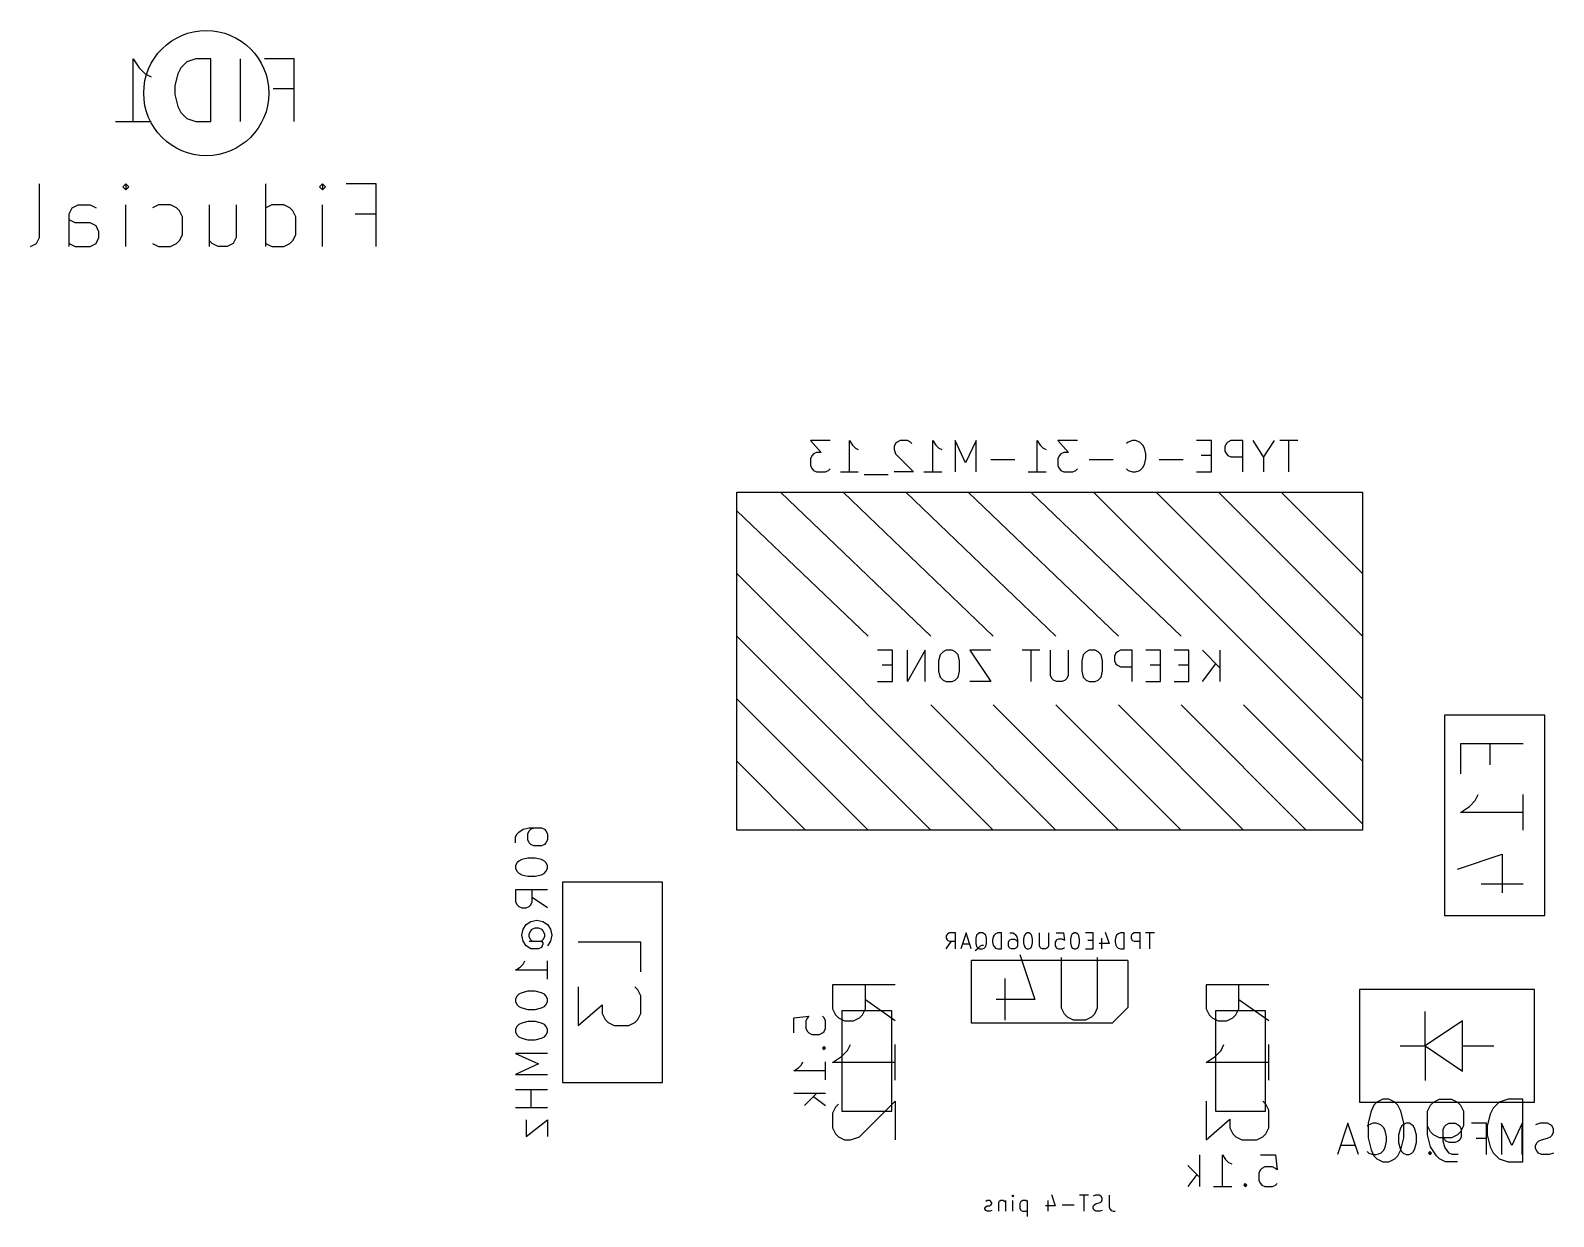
# Model space of a CAD drawing. Extents: x -29 to 358, y -109 to 38.
# Drawn here: x -28.81 to -4.47, y 15.05 to 34 of the extents above; entities that cross this region are included whole.
import ezdxf

# ---------------------------------------------------------------- set-up
doc = ezdxf.new("R2010")
doc.units = 0
doc.layers.add('BLACK', color=7, linetype='CONTINUOUS')

msp = doc.modelspace()

# ---------------------------------------------------------------- linework, layer by layer
at = {"layer": 'BLACK', "linetype": 'CONTINUOUS'}
for p, q in [((-27.1667, 32.5476), (-27.1667, 33.5476)), ((-27.1667, 33.5476), (-27.0714, 33.4048)), ((-27.0714, 33.4048), (-26.9762, 33.3095)), ((-26.4048, 33.4048), (-26.4524, 33.3095)), ((-26.3095, 33.5), (-26.4048, 33.4048)), ((-26.1667, 33.5476), (-26.3095, 33.5)), ((-25.9286, 33.5476), (-26.1667, 33.5476)), ((-25.9286, 32.5476), (-25.9286, 33.5476)), ((-25.4524, 32.5476), (-25.4524, 33.5476)), ((-24.5952, 33.5476), (-25.0714, 33.5476)), ((-24.5952, 32.5476), (-24.5952, 33.5476)), ((-26.9762, 33.3095), (-26.881, 33.2619)), ((-26.4524, 33.3095), (-26.5, 33.119)), ((-26.5, 33.119), (-26.5, 32.9762)), ((-26.5, 32.9762), (-26.4524, 32.7857)), ((-24.9286, 33.0714), (-24.5952, 33.0714)), ((-26.4524, 32.7857), (-26.4048, 32.6905)), ((-26.4048, 32.6905), (-26.3095, 32.5952)), ((-27.4524, 32.5476), (-26.881, 32.5476)), ((-26.3095, 32.5952), (-26.1667, 32.5476)), ((-26.1667, 32.5476), (-25.9286, 32.5476)), ((-28.6667, 30.6905), (-28.6667, 31.5476)), ((-27.3333, 31.5), (-27.2857, 31.5476)), ((-27.2857, 31.4524), (-27.3333, 31.5)), ((-27.2857, 31.5476), (-27.2381, 31.5)), ((-27.2857, 31.5476), (-27.2857, 31.4524)), ((-27.2381, 31.5), (-27.2857, 31.4524)), ((-25.0476, 30.5476), (-25.0476, 31.5476)), ((-24.1905, 31.5), (-24.1429, 31.5476)), ((-24.1429, 31.4524), (-24.1905, 31.5)), ((-24.1429, 31.5476), (-24.0952, 31.5)), ((-24.1429, 31.5476), (-24.1429, 31.4524)), ((-24.0952, 31.5), (-24.1429, 31.4524)), ((-23.2857, 31.5476), (-23.7619, 31.5476)), ((-23.2857, 30.5476), (-23.2857, 31.5476)), ((-28.1905, 31.0714), (-28.1429, 31.1667)), ((-28.1429, 31.1667), (-28.0476, 31.2143)), ((-28.0476, 31.2143), (-27.8571, 31.2143)), ((-27.8571, 31.2143), (-27.7619, 31.1667)), ((-27.2857, 30.5476), (-27.2857, 31.2143)), ((-26.7619, 31.2143), (-26.8571, 31.1667)), ((-26.5714, 31.2143), (-26.7619, 31.2143)), ((-26.4762, 31.1667), (-26.5714, 31.2143)), ((-26.4286, 31.119), (-26.4762, 31.1667)), ((-25.9524, 31.2143), (-25.9524, 30.5476)), ((-25.5238, 31.2143), (-25.5238, 30.6905)), ((-24.9524, 31.2143), (-25.0476, 31.1667)), ((-24.7619, 31.2143), (-24.9524, 31.2143)), ((-24.6667, 31.1667), (-24.7619, 31.2143)), ((-24.619, 31.119), (-24.6667, 31.1667)), ((-24.1429, 30.5476), (-24.1429, 31.2143)), ((-28.1905, 30.5476), (-28.1905, 31.0714)), ((-28.0952, 30.9286), (-28.1905, 30.9762)), ((-27.8571, 30.9286), (-28.0952, 30.9286)), ((-27.7619, 30.881), (-27.8571, 30.9286)), ((-26.381, 31.0238), (-26.4286, 31.119)), ((-26.381, 30.7381), (-26.381, 31.0238)), ((-24.5714, 31.0238), (-24.619, 31.119)), ((-24.5714, 30.7381), (-24.5714, 31.0238)), ((-23.619, 31.0714), (-23.2857, 31.0714)), ((-28.7143, 30.5952), (-28.6667, 30.6905)), ((-27.7143, 30.7857), (-27.7619, 30.881)), ((-27.7619, 30.5952), (-27.7143, 30.6905)), ((-27.7143, 30.6905), (-27.7143, 30.7857)), ((-26.4286, 30.6429), (-26.381, 30.7381)), ((-25.5238, 30.6905), (-25.5714, 30.5952)), ((-24.619, 30.6429), (-24.5714, 30.7381)), ((-28.8095, 30.5476), (-28.7143, 30.5952)), ((-28.1905, 30.5952), (-28.0952, 30.5476)), ((-28.0952, 30.5476), (-27.8571, 30.5476)), ((-27.8571, 30.5476), (-27.7619, 30.5952)), ((-26.8571, 30.5952), (-26.7619, 30.5476)), ((-26.7619, 30.5476), (-26.5714, 30.5476)), ((-26.5714, 30.5476), (-26.4762, 30.5952)), ((-26.4762, 30.5952), (-26.4286, 30.6429)), ((-25.9048, 30.5952), (-25.9524, 30.6429)), ((-25.8095, 30.5476), (-25.9048, 30.5952)), ((-25.6667, 30.5476), (-25.8095, 30.5476)), ((-25.5714, 30.5952), (-25.6667, 30.5476)), ((-25.0476, 30.5952), (-24.9524, 30.5476)), ((-24.9524, 30.5476), (-24.7619, 30.5476)), ((-24.7619, 30.5476), (-24.6667, 30.5952)), ((-24.6667, 30.5952), (-24.619, 30.6429)), ((-16.0325, 27.4488), (-16.342, 27.4488)), ((-16.342, 27.4488), (-16.1754, 27.2583)), ((-15.723, 26.9488), (-15.723, 27.4488)), ((-15.723, 27.4488), (-15.6754, 27.3774)), ((-15.6754, 27.3774), (-15.6278, 27.3298)), ((-15.6278, 27.3298), (-15.5801, 27.306)), ((-14.9849, 27.4012), (-15.0087, 27.3536)), ((-15.0087, 27.3536), (-15.0087, 27.306)), ((-15.0087, 27.306), (-14.9849, 27.2345)), ((-14.9611, 27.425), (-14.9849, 27.4012)), ((-14.9135, 27.4488), (-14.9611, 27.425)), ((-14.7944, 27.4488), (-14.9135, 27.4488)), ((-14.7468, 27.425), (-14.7944, 27.4488)), ((-14.723, 27.4012), (-14.7468, 27.425)), ((-14.3897, 26.9488), (-14.3897, 27.4488)), ((-14.3897, 27.4488), (-14.342, 27.3774)), ((-14.342, 27.3774), (-14.2944, 27.3298)), ((-14.2944, 27.3298), (-14.2468, 27.306)), ((-13.8659, 27.0917), (-14.0325, 27.4488)), ((-14.0325, 27.4488), (-14.0325, 26.9488)), ((-13.6992, 27.4488), (-13.8659, 27.0917)), ((-13.6992, 26.9488), (-13.6992, 27.4488)), ((-12.723, 26.9488), (-12.723, 27.4488)), ((-12.723, 27.4488), (-12.6754, 27.3774)), ((-12.6754, 27.3774), (-12.6278, 27.3298)), ((-12.6278, 27.3298), (-12.5801, 27.306)), ((-12.0801, 27.4488), (-12.3897, 27.4488)), ((-12.3897, 27.4488), (-12.223, 27.2583)), ((-11.2706, 27.425), (-11.2944, 27.4012)), ((-11.1992, 27.4488), (-11.2706, 27.425)), ((-11.1516, 27.4488), (-11.1992, 27.4488)), ((-11.0801, 27.425), (-11.1516, 27.4488)), ((-11.0325, 27.3774), (-11.0801, 27.425)), ((-11.0087, 27.3298), (-11.0325, 27.3774)), ((-10.9849, 27.2345), (-11.0087, 27.3298)), ((-9.93728, 27.4488), (-10.1754, 27.4488)), ((-9.93728, 26.9488), (-9.93728, 27.4488)), ((-9.69919, 27.4012), (-9.723, 27.3536)), ((-9.723, 27.3536), (-9.723, 27.2821)), ((-9.723, 27.2821), (-9.69919, 27.2345)), ((-9.67538, 27.425), (-9.69919, 27.4012)), ((-9.62776, 27.4488), (-9.67538, 27.425)), ((-9.43728, 27.4488), (-9.62776, 27.4488)), ((-9.43728, 26.9488), (-9.43728, 27.4488)), ((-9.10395, 27.1869), (-9.27062, 27.4488)), ((-8.93728, 27.4488), (-9.10395, 27.1869)), ((-8.55633, 27.4488), (-8.84205, 27.4488)), ((-8.69919, 26.9488), (-8.69919, 27.4488)), ((-16.3182, 27.2107), (-16.342, 27.1631)), ((-16.342, 27.1631), (-16.342, 27.044)), ((-16.342, 27.044), (-16.3182, 26.9964)), ((-16.2944, 27.2345), (-16.3182, 27.2107)), ((-16.2468, 27.2583), (-16.2944, 27.2345)), ((-16.1754, 27.2583), (-16.2468, 27.2583)), ((-14.9849, 27.2345), (-14.6992, 26.9488)), ((-13.0801, 27.1393), (-13.4611, 27.1393)), ((-12.3659, 27.2107), (-12.3897, 27.1631)), ((-12.3897, 27.1631), (-12.3897, 27.044)), ((-12.3897, 27.044), (-12.3659, 26.9964)), ((-12.342, 27.2345), (-12.3659, 27.2107)), ((-12.2944, 27.2583), (-12.342, 27.2345)), ((-12.223, 27.2583), (-12.2944, 27.2583)), ((-11.5087, 27.1393), (-11.8897, 27.1393)), ((-11.0801, 26.9726), (-11.0325, 27.0202)), ((-11.0325, 27.0202), (-11.0087, 27.0679)), ((-11.0087, 27.0679), (-10.9849, 27.1631)), ((-10.9849, 27.1631), (-10.9849, 27.2345)), ((-10.3897, 27.1393), (-10.7706, 27.1393)), ((-9.93728, 27.2107), (-10.104, 27.2107)), ((-9.69919, 27.2345), (-9.67538, 27.2107)), ((-9.67538, 27.2107), (-9.62776, 27.1869)), ((-9.62776, 27.1869), (-9.43728, 27.1869)), ((-9.10395, 27.1869), (-9.10395, 26.9488)), ((-16.3182, 26.9964), (-16.2944, 26.9726)), ((-16.2944, 26.9726), (-16.2468, 26.9488)), ((-16.2468, 26.9488), (-16.104, 26.9488)), ((-16.104, 26.9488), (-16.0563, 26.9726)), ((-16.0563, 26.9726), (-16.0325, 26.9964)), ((-15.8659, 26.9488), (-15.5801, 26.9488)), ((-15.104, 26.9012), (-15.4849, 26.9012)), ((-14.6992, 26.9488), (-15.0087, 26.9488)), ((-14.5325, 26.9488), (-14.2468, 26.9488)), ((-12.8659, 26.9488), (-12.5801, 26.9488)), ((-12.3659, 26.9964), (-12.342, 26.9726)), ((-12.342, 26.9726), (-12.2944, 26.9488)), ((-12.2944, 26.9488), (-12.1516, 26.9488)), ((-12.1516, 26.9488), (-12.104, 26.9726)), ((-12.104, 26.9726), (-12.0801, 26.9964)), ((-11.2944, 26.9964), (-11.2706, 26.9726)), ((-11.2706, 26.9726), (-11.1992, 26.9488)), ((-11.1992, 26.9488), (-11.1516, 26.9488)), ((-11.1516, 26.9488), (-11.0801, 26.9726)), ((-10.1754, 26.9488), (-9.93728, 26.9488)), ((-17.523, 21.225), (-17.523, 26.625)), ((-17.523, 26.625), (-7.523, 26.625)), ((-16.823, 26.625), (-14.423, 24.325)), ((-15.823, 26.625), (-13.423, 24.325)), ((-14.823, 26.625), (-12.423, 24.325)), ((-13.823, 26.625), (-11.423, 24.325)), ((-12.823, 26.625), (-10.423, 24.325)), ((-11.823, 26.625), (-7.523, 22.325)), ((-10.823, 26.625), (-7.523, 23.325)), ((-9.823, 26.625), (-7.523, 24.325)), ((-8.823, 26.625), (-7.523, 25.325)), ((-7.523, 26.625), (-7.523, 21.225)), ((-17.523, 26.325), (-15.423, 24.325)), ((-17.523, 25.325), (-13.423, 21.225)), ((-17.523, 24.325), (-14.423, 21.225)), ((-15.0349, 24.0988), (-15.273, 24.0988)), ((-15.0349, 23.5988), (-15.0349, 24.0988)), ((-14.5111, 24.0988), (-14.7968, 23.5988)), ((-14.7968, 23.5988), (-14.7968, 24.0988)), ((-14.5111, 23.5988), (-14.5111, 24.0988)), ((-14.1778, 24.0988), (-14.2254, 24.075)), ((-14.0825, 24.0988), (-14.1778, 24.0988)), ((-14.0349, 24.075), (-14.0825, 24.0988)), ((-13.4635, 24.0988), (-13.7968, 24.0988)), ((-13.7968, 24.0988), (-13.4635, 23.5988)), ((-12.6778, 24.0988), (-12.9635, 24.0988)), ((-12.8206, 23.5988), (-12.8206, 24.0988)), ((-12.5111, 23.694), (-12.5111, 24.0988)), ((-12.2254, 24.0988), (-12.2254, 23.694)), ((-11.892, 24.0988), (-11.9397, 24.075)), ((-11.7968, 24.0988), (-11.892, 24.0988)), ((-11.7492, 24.075), (-11.7968, 24.0988)), ((-11.392, 24.0988), (-11.4397, 24.075)), ((-11.2016, 24.0988), (-11.392, 24.0988)), ((-11.2016, 23.5988), (-11.2016, 24.0988)), ((-10.7492, 24.0988), (-10.9873, 24.0988)), ((-10.7492, 23.5988), (-10.7492, 24.0988)), ((-10.2968, 24.0988), (-10.5349, 24.0988)), ((-10.2968, 23.5988), (-10.2968, 24.0988)), ((-10.0825, 24.0988), (-9.79681, 23.8131)), ((-9.79681, 23.5988), (-9.79681, 24.0988)), ((-15.0349, 23.8607), (-15.2016, 23.8607)), ((-14.273, 24.0274), (-14.2968, 23.9321)), ((-14.2968, 23.9321), (-14.2968, 23.7655)), ((-14.2254, 24.075), (-14.273, 24.0274)), ((-13.9873, 24.0274), (-14.0349, 24.075)), ((-13.9635, 23.9321), (-13.9873, 24.0274)), ((-13.9635, 23.7655), (-13.9635, 23.9321)), ((-11.9873, 24.0274), (-12.0111, 23.9321)), ((-12.0111, 23.9321), (-12.0111, 23.7655)), ((-11.9397, 24.075), (-11.9873, 24.0274)), ((-11.7016, 24.0274), (-11.7492, 24.075)), ((-11.6778, 23.9321), (-11.7016, 24.0274)), ((-11.6778, 23.7655), (-11.6778, 23.9321)), ((-11.4635, 24.0512), (-11.4873, 24.0036)), ((-11.4873, 24.0036), (-11.4873, 23.9321)), ((-11.4873, 23.9321), (-11.4635, 23.8845)), ((-11.4397, 24.075), (-11.4635, 24.0512)), ((-11.4635, 23.8845), (-11.4397, 23.8607)), ((-11.4397, 23.8607), (-11.392, 23.8369)), ((-10.7492, 23.8607), (-10.9159, 23.8607)), ((-10.2968, 23.8607), (-10.4635, 23.8607)), ((-10.0825, 23.5988), (-9.86824, 23.8845)), ((-14.2968, 23.7655), (-14.273, 23.6702)), ((-14.273, 23.6702), (-14.2254, 23.6226)), ((-14.2254, 23.6226), (-14.1778, 23.5988)), ((-14.0825, 23.5988), (-14.0349, 23.6226)), ((-14.0349, 23.6226), (-13.9873, 23.6702)), ((-13.9873, 23.6702), (-13.9635, 23.7655)), ((-12.4873, 23.6464), (-12.5111, 23.694)), ((-12.4635, 23.6226), (-12.4873, 23.6464)), ((-12.4159, 23.5988), (-12.4635, 23.6226)), ((-12.273, 23.6226), (-12.3206, 23.5988)), ((-12.2492, 23.6464), (-12.273, 23.6226)), ((-12.2254, 23.694), (-12.2492, 23.6464)), ((-12.0111, 23.7655), (-11.9873, 23.6702)), ((-11.9873, 23.6702), (-11.9397, 23.6226)), ((-11.9397, 23.6226), (-11.892, 23.5988)), ((-11.7968, 23.5988), (-11.7492, 23.6226)), ((-11.7492, 23.6226), (-11.7016, 23.6702)), ((-11.7016, 23.6702), (-11.6778, 23.7655)), ((-11.392, 23.8369), (-11.2016, 23.8369)), ((-15.273, 23.5988), (-15.0349, 23.5988)), ((-14.1778, 23.5988), (-14.0825, 23.5988)), ((-13.4635, 23.5988), (-13.7968, 23.5988)), ((-12.3206, 23.5988), (-12.4159, 23.5988)), ((-11.892, 23.5988), (-11.7968, 23.5988)), ((-10.9873, 23.5988), (-10.7492, 23.5988)), ((-10.5349, 23.5988), (-10.2968, 23.5988)), ((-17.523, 23.325), (-15.423, 21.225)), ((-14.423, 23.225), (-12.423, 21.225)), ((-13.423, 23.225), (-11.423, 21.225)), ((-12.423, 23.225), (-10.423, 21.225)), ((-11.423, 23.225), (-9.423, 21.225)), ((-10.423, 23.225), (-8.423, 21.225)), ((-9.423, 23.225), (-7.523, 21.325)), ((-6.211, 23.061), (-6.211, 19.861)), ((-4.611, 23.061), (-6.211, 23.061)), ((-4.611, 19.861), (-4.611, 23.061)), ((-4.95862, 22.6039), (-5.95862, 22.6039)), ((-5.95862, 22.6039), (-5.95862, 22.1277)), ((-5.48243, 22.2705), (-5.48243, 22.6039)), ((-17.523, 22.325), (-16.423, 21.225)), ((-5.81576, 21.6039), (-5.72052, 21.6991)), ((-5.72052, 21.6991), (-5.6729, 21.7943)), ((-4.95862, 21.2229), (-4.95862, 21.7943)), ((-5.95862, 21.5086), (-5.81576, 21.6039)), ((-4.95862, 21.5086), (-5.95862, 21.5086)), ((-21.032, 21.1676), (-21.0078, 21.1918)), ((-21.0078, 21.1918), (-20.9352, 21.2401)), ((-20.9352, 21.2401), (-20.8385, 21.2643)), ((-20.8627, 21.1676), (-20.8385, 21.216)), ((-20.8385, 21.2643), (-20.645, 21.2643)), ((-20.8385, 21.216), (-20.8143, 21.2401)), ((-20.8143, 21.2401), (-20.7659, 21.2643)), ((-20.645, 21.2643), (-20.5966, 21.2401)), ((-20.5966, 21.2401), (-20.5724, 21.216)), ((-20.5724, 21.216), (-20.5482, 21.1676)), ((-7.523, 21.225), (-17.523, 21.225)), ((-21.0562, 21.1192), (-21.032, 21.1676)), ((-21.0562, 21.0224), (-21.0562, 21.1192)), ((-20.8627, 21.0708), (-20.8627, 21.1676)), ((-20.8385, 21.0224), (-20.8627, 21.0708)), ((-20.8143, 20.9982), (-20.8385, 21.0224)), ((-20.7659, 20.974), (-20.8143, 20.9982)), ((-20.645, 20.974), (-20.7659, 20.974)), ((-20.5966, 20.9982), (-20.645, 20.974)), ((-20.5724, 21.0224), (-20.5966, 20.9982)), ((-20.5482, 21.0708), (-20.5724, 21.0224)), ((-20.5482, 21.1676), (-20.5482, 21.0708)), ((-21.032, 20.708), (-21.0562, 20.6596)), ((-21.0078, 20.7321), (-21.032, 20.708)), ((-20.9594, 20.7563), (-21.0078, 20.7321)), ((-20.8627, 20.7805), (-20.9594, 20.7563)), ((-20.7417, 20.7805), (-20.8627, 20.7805)), ((-20.645, 20.7563), (-20.7417, 20.7805)), ((-20.5966, 20.7321), (-20.645, 20.7563)), ((-20.5724, 20.708), (-20.5966, 20.7321)), ((-20.5482, 20.6596), (-20.5724, 20.708)), ((-6.00624, 20.6039), (-5.29195, 20.842)), ((-5.29195, 20.842), (-5.29195, 20.2229)), ((-21.0562, 20.6596), (-21.0562, 20.6112)), ((-21.0562, 20.6112), (-21.032, 20.5628)), ((-21.032, 20.5628), (-21.0078, 20.5386)), ((-21.0078, 20.5386), (-20.9594, 20.5144)), ((-20.9594, 20.5144), (-20.8627, 20.4902)), ((-20.8627, 20.4902), (-20.7417, 20.4902)), ((-20.7417, 20.4902), (-20.645, 20.5144)), ((-20.645, 20.5144), (-20.5966, 20.5386)), ((-20.5966, 20.5386), (-20.5724, 20.5628)), ((-20.5724, 20.5628), (-20.5482, 20.6112)), ((-20.5482, 20.6112), (-20.5482, 20.6596)), ((-20.5482, 20.2725), (-21.0562, 20.2725)), ((-21.0562, 20.2725), (-21.0562, 20.079)), ((-20.7901, 20.079), (-20.7901, 20.2725)), ((-18.708, 20.394), (-20.308, 20.394)), ((-20.308, 20.394), (-20.308, 17.194)), ((-18.708, 17.194), (-18.708, 20.394)), ((-5.62528, 20.3658), (-4.95862, 20.3658)), ((-21.0562, 20.079), (-21.032, 20.0306)), ((-21.032, 20.0306), (-21.0078, 20.0064)), ((-21.0078, 20.0064), (-20.9594, 19.9822)), ((-20.9594, 19.9822), (-20.8869, 19.9822)), ((-20.8869, 19.9822), (-20.8385, 20.0064)), ((-20.8385, 20.0064), (-20.8143, 20.0306)), ((-20.8143, 20.0306), (-20.7901, 20.079)), ((-20.5482, 19.9822), (-20.7901, 20.1516)), ((-20.9352, 19.6436), (-20.8869, 19.7161)), ((-20.8869, 19.7161), (-20.8143, 19.7645)), ((-20.8143, 19.7645), (-20.7175, 19.7887)), ((-20.7175, 19.7887), (-20.6208, 19.7645)), ((-20.6208, 19.7645), (-20.5482, 19.7161)), ((-20.5482, 19.7161), (-20.4998, 19.6436)), ((-6.211, 19.861), (-4.611, 19.861)), ((-20.9594, 19.5468), (-20.9352, 19.6436)), ((-20.9352, 19.45), (-20.9594, 19.5468)), ((-20.8385, 19.571), (-20.8143, 19.6194)), ((-20.8385, 19.5226), (-20.8385, 19.571)), ((-20.8143, 19.4742), (-20.8385, 19.5226)), ((-20.8143, 19.6194), (-20.7901, 19.6436)), ((-20.7901, 19.45), (-20.8143, 19.4742)), ((-20.7901, 19.6436), (-20.7417, 19.6678)), ((-20.7417, 19.6678), (-20.6933, 19.6678)), ((-20.6933, 19.6678), (-20.645, 19.6436)), ((-20.645, 19.6436), (-20.6208, 19.6194)), ((-20.6208, 19.4742), (-20.645, 19.45)), ((-20.6208, 19.6194), (-20.5966, 19.571)), ((-20.5966, 19.5226), (-20.6208, 19.4742)), ((-20.5966, 19.571), (-20.5966, 19.5226)), ((-20.4998, 19.6436), (-20.4756, 19.5468)), ((-20.4756, 19.5468), (-20.4998, 19.45)), ((-14.1619, 19.5589), (-14.174, 19.5347)), ((-14.174, 19.5347), (-14.174, 19.4984)), ((-14.174, 19.4984), (-14.1619, 19.4742)), ((-14.1498, 19.571), (-14.1619, 19.5589)), ((-14.1619, 19.4742), (-14.1498, 19.4621)), ((-14.1256, 19.5831), (-14.1498, 19.571)), ((-14.0289, 19.5831), (-14.1256, 19.5831)), ((-14.0289, 19.3291), (-14.0289, 19.5831)), ((-13.8595, 19.5831), (-13.9442, 19.3291)), ((-13.7749, 19.3291), (-13.8595, 19.5831)), ((-13.6902, 19.5468), (-13.7023, 19.4984)), ((-13.7023, 19.4984), (-13.7023, 19.4138)), ((-13.666, 19.571), (-13.6902, 19.5468)), ((-13.6418, 19.5831), (-13.666, 19.571)), ((-13.5934, 19.5831), (-13.6418, 19.5831)), ((-13.5692, 19.571), (-13.5934, 19.5831)), ((-13.545, 19.5468), (-13.5692, 19.571)), ((-13.533, 19.4984), (-13.545, 19.5468)), ((-13.533, 19.4138), (-13.533, 19.4984)), ((-13.4241, 19.5226), (-13.4362, 19.4742)), ((-13.4362, 19.4742), (-13.4362, 19.438)), ((-13.412, 19.5468), (-13.4241, 19.5226)), ((-13.3878, 19.571), (-13.412, 19.5468)), ((-13.3515, 19.5831), (-13.3878, 19.571)), ((-13.291, 19.5831), (-13.3515, 19.5831)), ((-13.291, 19.3291), (-13.291, 19.5831)), ((-13.1701, 19.4621), (-13.158, 19.4742)), ((-13.158, 19.5831), (-13.1096, 19.5831)), ((-13.158, 19.4742), (-13.1338, 19.4863)), ((-13.1338, 19.4863), (-13.0854, 19.4863)), ((-13.1096, 19.5831), (-13.0854, 19.571)), ((-13.0854, 19.571), (-13.0733, 19.5589)), ((-13.0854, 19.4863), (-13.0612, 19.4742)), ((-13.0733, 19.5589), (-13.0491, 19.5226)), ((-13.0612, 19.4742), (-13.0491, 19.4621)), ((-13.0491, 19.5226), (-13.037, 19.4742)), ((-13.037, 19.4742), (-13.037, 19.3775)), ((-12.9282, 19.5347), (-12.9403, 19.4863)), ((-12.9403, 19.4863), (-12.9403, 19.4259)), ((-12.9161, 19.5589), (-12.9282, 19.5347)), ((-12.904, 19.571), (-12.9161, 19.5589)), ((-12.8798, 19.5831), (-12.904, 19.571)), ((-12.8556, 19.5831), (-12.8798, 19.5831)), ((-12.8314, 19.571), (-12.8556, 19.5831)), ((-12.8193, 19.5589), (-12.8314, 19.571)), ((-12.8072, 19.5347), (-12.8193, 19.5589)), ((-12.7951, 19.4863), (-12.8072, 19.5347)), ((-12.7951, 19.4259), (-12.7951, 19.4863)), ((-12.6863, 19.3775), (-12.6863, 19.5831)), ((-12.5411, 19.5831), (-12.5411, 19.3775)), ((-12.4202, 19.5831), (-12.2992, 19.5831)), ((-12.4081, 19.4742), (-12.4202, 19.4621)), ((-12.3839, 19.4863), (-12.4081, 19.4742)), ((-12.3234, 19.4863), (-12.3839, 19.4863)), ((-12.2992, 19.4742), (-12.3234, 19.4863)), ((-12.2992, 19.5831), (-12.2871, 19.4621)), ((-12.2871, 19.4621), (-12.2992, 19.4742)), ((-12.1783, 19.5347), (-12.1904, 19.4863)), ((-12.1904, 19.4863), (-12.1904, 19.4259)), ((-12.1662, 19.5589), (-12.1783, 19.5347)), ((-12.1541, 19.571), (-12.1662, 19.5589)), ((-12.1299, 19.5831), (-12.1541, 19.571)), ((-12.1057, 19.5831), (-12.1299, 19.5831)), ((-12.0815, 19.571), (-12.1057, 19.5831)), ((-12.0694, 19.5589), (-12.0815, 19.571)), ((-12.0573, 19.5347), (-12.0694, 19.5589)), ((-12.0452, 19.4863), (-12.0573, 19.5347)), ((-12.0452, 19.4259), (-12.0452, 19.4863)), ((-11.8275, 19.5831), (-11.9485, 19.5831)), ((-11.8275, 19.3291), (-11.8275, 19.5831)), ((-11.6945, 19.4984), (-11.6945, 19.3291)), ((-11.634, 19.5952), (-11.5735, 19.4138)), ((-11.4647, 19.5226), (-11.4768, 19.4742)), ((-11.4768, 19.4742), (-11.4768, 19.438)), ((-11.4526, 19.5468), (-11.4647, 19.5226)), ((-11.4284, 19.571), (-11.4526, 19.5468)), ((-11.3921, 19.5831), (-11.4284, 19.571)), ((-11.3316, 19.5831), (-11.3921, 19.5831)), ((-11.3316, 19.3291), (-11.3316, 19.5831)), ((-11.2107, 19.5589), (-11.2228, 19.5347)), ((-11.2228, 19.5347), (-11.2228, 19.4984)), ((-11.2228, 19.4984), (-11.2107, 19.4742)), ((-11.1986, 19.571), (-11.2107, 19.5589)), ((-11.2107, 19.4742), (-11.1986, 19.4621)), ((-11.1744, 19.5831), (-11.1986, 19.571)), ((-11.0776, 19.5831), (-11.1744, 19.5831)), ((-11.0776, 19.3291), (-11.0776, 19.5831)), ((-10.8478, 19.5831), (-10.993, 19.5831)), ((-10.9204, 19.3291), (-10.9204, 19.5831)), ((-20.8869, 19.3775), (-20.9352, 19.45)), ((-20.8143, 19.3291), (-20.8869, 19.3775)), ((-20.8385, 19.45), (-20.645, 19.45)), ((-20.6933, 19.3291), (-20.8143, 19.3291)), ((-20.645, 19.3533), (-20.6933, 19.3291)), ((-20.645, 19.45), (-20.6208, 19.4259)), ((-20.6208, 19.4017), (-20.645, 19.3533)), ((-20.6208, 19.4259), (-20.6208, 19.4017)), ((-20.4998, 19.45), (-20.5482, 19.3775)), ((-19.0556, 19.4369), (-20.0556, 19.4369)), ((-19.0556, 18.9607), (-19.0556, 19.4369)), ((-14.174, 19.3291), (-14.0893, 19.45)), ((-14.1498, 19.4621), (-14.1256, 19.45)), ((-14.1256, 19.45), (-14.0289, 19.45)), ((-13.799, 19.4017), (-13.92, 19.4017)), ((-13.7144, 19.3049), (-13.6902, 19.317)), ((-13.7023, 19.4138), (-13.6902, 19.3654)), ((-13.6902, 19.3654), (-13.666, 19.3412)), ((-13.6902, 19.317), (-13.666, 19.3412)), ((-13.666, 19.3412), (-13.6297, 19.3775)), ((-13.666, 19.3412), (-13.6418, 19.3291)), ((-13.6418, 19.3291), (-13.5934, 19.3291)), ((-13.6297, 19.3775), (-13.6055, 19.3896)), ((-13.6055, 19.3896), (-13.5813, 19.3896)), ((-13.5934, 19.3291), (-13.5692, 19.3412)), ((-13.5692, 19.3412), (-13.545, 19.3654)), ((-13.545, 19.3654), (-13.533, 19.4138)), ((-13.4362, 19.438), (-13.4241, 19.3896)), ((-13.4241, 19.3896), (-13.412, 19.3654)), ((-13.412, 19.3654), (-13.3878, 19.3412)), ((-13.3878, 19.3412), (-13.3515, 19.3291)), ((-13.3515, 19.3291), (-13.291, 19.3291)), ((-13.1822, 19.438), (-13.1701, 19.4621)), ((-13.1822, 19.3775), (-13.1822, 19.438)), ((-13.1701, 19.3533), (-13.1822, 19.3775)), ((-13.158, 19.3412), (-13.1701, 19.3533)), ((-13.1338, 19.3291), (-13.158, 19.3412)), ((-13.0854, 19.3291), (-13.1338, 19.3291)), ((-13.0612, 19.3412), (-13.0854, 19.3291)), ((-13.0491, 19.3533), (-13.0612, 19.3412)), ((-13.0491, 19.4621), (-13.037, 19.438)), ((-13.037, 19.3775), (-13.0491, 19.3533)), ((-12.9992, 19.2368), (-12.7611, 18.5226)), ((-12.9403, 19.4259), (-12.9282, 19.3775)), ((-12.9282, 19.3775), (-12.9161, 19.3533)), ((-12.9161, 19.3533), (-12.904, 19.3412)), ((-12.904, 19.3412), (-12.8798, 19.3291)), ((-12.8798, 19.3291), (-12.8556, 19.3291)), ((-12.8556, 19.3291), (-12.8314, 19.3412)), ((-12.8314, 19.3412), (-12.8193, 19.3533)), ((-12.8193, 19.3533), (-12.8072, 19.3775)), ((-12.8072, 19.3775), (-12.7951, 19.4259)), ((-12.6742, 19.3533), (-12.6863, 19.3775)), ((-12.6621, 19.3412), (-12.6742, 19.3533)), ((-12.6379, 19.3291), (-12.6621, 19.3412)), ((-12.5895, 19.3291), (-12.6379, 19.3291)), ((-12.5653, 19.3412), (-12.5895, 19.3291)), ((-12.5532, 19.3533), (-12.5653, 19.3412)), ((-12.5411, 19.3775), (-12.5532, 19.3533)), ((-12.4202, 19.4621), (-12.4323, 19.438)), ((-12.4323, 19.438), (-12.4323, 19.3775)), ((-12.4323, 19.3775), (-12.4202, 19.3533)), ((-12.4202, 19.3533), (-12.4081, 19.3412)), ((-12.4081, 19.3412), (-12.3839, 19.3291)), ((-12.3839, 19.3291), (-12.3234, 19.3291)), ((-12.3234, 19.3291), (-12.2992, 19.3412)), ((-12.2992, 19.3412), (-12.2871, 19.3533)), ((-12.1904, 19.4259), (-12.1783, 19.3775)), ((-12.1783, 19.3775), (-12.1662, 19.3533)), ((-12.1662, 19.3533), (-12.1541, 19.3412)), ((-12.1541, 19.3412), (-12.1299, 19.3291)), ((-12.1299, 19.3291), (-12.1057, 19.3291)), ((-12.1057, 19.3291), (-12.0815, 19.3412)), ((-12.0815, 19.3412), (-12.0694, 19.3533)), ((-12.0694, 19.3533), (-12.0573, 19.3775)), ((-12.0573, 19.3775), (-12.0452, 19.4259)), ((-11.9485, 19.3291), (-11.8275, 19.3291)), ((-11.8275, 19.4621), (-11.9122, 19.4621)), ((-11.5735, 19.4138), (-11.7308, 19.4138)), ((-11.4768, 19.438), (-11.4647, 19.3896)), ((-11.4647, 19.3896), (-11.4526, 19.3654)), ((-11.4526, 19.3654), (-11.4284, 19.3412)), ((-11.4284, 19.3412), (-11.3921, 19.3291)), ((-11.3921, 19.3291), (-11.3316, 19.3291)), ((-11.1986, 19.4621), (-11.1744, 19.45)), ((-11.1744, 19.45), (-11.0776, 19.45)), ((-21.0562, 18.9904), (-20.9836, 19.0388)), ((-20.5482, 18.9904), (-21.0562, 18.9904)), ((-20.9836, 19.0388), (-20.9352, 19.0872)), ((-20.9352, 19.0872), (-20.911, 19.1356)), ((-20.5482, 18.8453), (-20.5482, 19.1356)), ((-11.273, 19.1416), (-13.773, 19.1416)), ((-13.773, 18.1416), (-13.773, 19.1416)), ((-12.3325, 18.3797), (-12.3325, 19.1892)), ((-11.7611, 19.1892), (-11.7611, 18.3797)), ((-11.273, 19.1416), (-11.273, 18.3916)), ((-14.9916, 18.7533), (-15.9916, 18.7533)), ((-15.9916, 18.7533), (-15.9916, 18.3723)), ((-15.4678, 18.3723), (-15.4678, 18.7533)), ((-13.2373, 18.8559), (-13.2373, 18.1892)), ((-9.02262, 18.7533), (-10.0226, 18.7533)), ((-10.0226, 18.7533), (-10.0226, 18.3723)), ((-9.49881, 18.3723), (-9.49881, 18.7533)), ((-21.032, 18.5792), (-21.0562, 18.5308)), ((-21.0562, 18.5308), (-21.0562, 18.4824)), ((-21.0078, 18.6034), (-21.032, 18.5792)), ((-20.9594, 18.6276), (-21.0078, 18.6034)), ((-20.8627, 18.6518), (-20.9594, 18.6276)), ((-20.7417, 18.6518), (-20.8627, 18.6518)), ((-20.645, 18.6276), (-20.7417, 18.6518)), ((-20.5966, 18.6034), (-20.645, 18.6276)), ((-20.5724, 18.5792), (-20.5966, 18.6034)), ((-20.5482, 18.5308), (-20.5724, 18.5792)), ((-20.5482, 18.4824), (-20.5482, 18.5308)), ((-20.0556, 18.7226), (-20.0556, 18.1035)), ((-19.1032, 18.675), (-19.1509, 18.7226)), ((-19.0556, 18.5797), (-19.1032, 18.675)), ((-19.0556, 18.294), (-19.0556, 18.5797)), ((-14.9916, 18.1819), (-15.4678, 18.5152)), ((-12.7611, 18.5226), (-13.3801, 18.5226)), ((-9.02262, 18.1819), (-9.49881, 18.5152)), ((-7.573, 18.678), (-7.573, 16.878)), ((-4.773, 18.678), (-7.573, 18.678)), ((-4.773, 16.878), (-4.773, 18.678)), ((-21.0562, 18.4824), (-21.032, 18.434)), ((-21.032, 18.434), (-21.0078, 18.4099)), ((-21.0078, 18.4099), (-20.9594, 18.3857)), ((-20.9594, 18.3857), (-20.8627, 18.3615)), ((-20.8627, 18.3615), (-20.7417, 18.3615)), ((-20.7417, 18.3615), (-20.645, 18.3857)), ((-20.645, 18.3857), (-20.5966, 18.4099)), ((-20.5966, 18.4099), (-20.5724, 18.434)), ((-20.5724, 18.434), (-20.5482, 18.4824)), ((-20.0556, 18.1035), (-19.6747, 18.4369)), ((-19.6747, 18.4369), (-19.6747, 18.294)), ((-19.6747, 18.294), (-19.627, 18.1988)), ((-19.1032, 18.1988), (-19.0556, 18.294)), ((-15.9916, 18.3723), (-15.944, 18.2771)), ((-15.944, 18.2771), (-15.8964, 18.2295)), ((-15.844, 18.339), (-15.844, 16.739)), ((-15.044, 18.339), (-15.844, 18.339)), ((-15.563, 18.2295), (-15.5154, 18.2771)), ((-15.5154, 18.2771), (-15.4678, 18.3723)), ((-15.044, 16.739), (-15.044, 18.339)), ((-12.2849, 18.2845), (-12.3325, 18.3797)), ((-12.2373, 18.2368), (-12.2849, 18.2845)), ((-11.8087, 18.2845), (-11.8563, 18.2368)), ((-11.7611, 18.3797), (-11.8087, 18.2845)), ((-11.273, 18.3916), (-11.523, 18.1416)), ((-10.0226, 18.3723), (-9.975, 18.2771)), ((-9.975, 18.2771), (-9.92738, 18.2295)), ((-9.875, 18.339), (-9.875, 16.739)), ((-9.075, 18.339), (-9.875, 18.339)), ((-9.59405, 18.2295), (-9.54643, 18.2771)), ((-9.54643, 18.2771), (-9.49881, 18.3723)), ((-9.075, 16.739), (-9.075, 18.339)), ((-6.523, 17.778), (-6.523, 18.328)), ((-21.032, 18.0954), (-21.0562, 18.047)), ((-21.0562, 18.047), (-21.0562, 17.9986)), ((-21.0078, 18.1196), (-21.032, 18.0954)), ((-20.9594, 18.1438), (-21.0078, 18.1196)), ((-20.8627, 18.168), (-20.9594, 18.1438)), ((-20.7417, 18.168), (-20.8627, 18.168)), ((-20.645, 18.1438), (-20.7417, 18.168)), ((-20.5966, 18.1196), (-20.645, 18.1438)), ((-20.5724, 18.0954), (-20.5966, 18.1196)), ((-20.5482, 18.047), (-20.5724, 18.0954)), ((-20.5482, 17.9986), (-20.5482, 18.047)), ((-19.627, 18.1988), (-19.5794, 18.1511)), ((-19.5794, 18.1511), (-19.4842, 18.1035)), ((-19.4842, 18.1035), (-19.2461, 18.1035)), ((-19.2461, 18.1035), (-19.1509, 18.1511)), ((-19.1509, 18.1511), (-19.1032, 18.1988)), ((-16.6112, 18.2284), (-16.3693, 18.2526)), ((-16.6112, 17.9865), (-16.6112, 18.2284)), ((-16.3935, 18.2284), (-16.4177, 18.18)), ((-16.4177, 18.18), (-16.4177, 18.0591)), ((-16.4177, 18.0591), (-16.3935, 18.0107)), ((-16.3693, 18.2526), (-16.3935, 18.2284)), ((-16.1274, 18.2284), (-16.1516, 18.2526)), ((-16.1032, 18.18), (-16.1274, 18.2284)), ((-16.1274, 18.0107), (-16.1032, 18.0591)), ((-16.1032, 18.0591), (-16.1032, 18.18)), ((-15.8964, 18.2295), (-15.8011, 18.1819)), ((-15.8011, 18.1819), (-15.6583, 18.1819)), ((-15.6583, 18.1819), (-15.563, 18.2295)), ((-11.523, 18.1416), (-13.773, 18.1416)), ((-12.142, 18.1892), (-12.2373, 18.2368)), ((-11.9516, 18.1892), (-12.142, 18.1892)), ((-11.8563, 18.2368), (-11.9516, 18.1892)), ((-9.92738, 18.2295), (-9.83214, 18.1819)), ((-9.83214, 18.1819), (-9.68928, 18.1819)), ((-9.68928, 18.1819), (-9.59405, 18.2295)), ((-5.923, 18.178), (-6.523, 17.778)), ((-5.923, 17.378), (-5.923, 18.178)), ((-21.0562, 17.9986), (-21.032, 17.9502)), ((-21.032, 17.9502), (-21.0078, 17.926)), ((-21.0078, 17.926), (-20.9594, 17.9019)), ((-20.9594, 17.9019), (-20.8627, 17.8777)), ((-20.8627, 17.8777), (-20.7417, 17.8777)), ((-20.7417, 17.8777), (-20.645, 17.9019)), ((-20.645, 17.9019), (-20.5966, 17.926)), ((-20.5966, 17.926), (-20.5724, 17.9502)), ((-20.5724, 17.9502), (-20.5482, 17.9986)), ((-16.3935, 18.0107), (-16.3693, 17.9865)), ((-16.3693, 17.9865), (-16.3209, 17.9623)), ((-16.3209, 17.9623), (-16.2, 17.9623)), ((-16.2, 17.9623), (-16.1516, 17.9865)), ((-16.1516, 17.9865), (-16.1274, 18.0107)), ((-16.1274, 17.7688), (-16.1516, 17.7446)), ((-16.1032, 17.7446), (-16.1274, 17.7688)), ((-15.7535, 17.7057), (-15.7059, 17.8009)), ((-14.9916, 17.2295), (-14.9916, 17.8009)), ((-9.78452, 17.7057), (-9.7369, 17.8009)), ((-9.02262, 17.2295), (-9.02262, 17.8009)), ((-6.923, 17.778), (-6.523, 17.778)), ((-6.523, 17.778), (-6.523, 17.228)), ((-6.523, 17.778), (-5.923, 17.378)), ((-5.923, 17.778), (-5.423, 17.778)), ((-20.5482, 17.66), (-21.0562, 17.66)), ((-21.0562, 17.66), (-20.6933, 17.4906)), ((-16.4902, 17.4785), (-16.466, 17.5269)), ((-16.1516, 17.7446), (-16.1274, 17.7204)), ((-16.1516, 17.7446), (-16.1032, 17.7446)), ((-16.1274, 17.7204), (-16.1032, 17.7446)), ((-16.1032, 17.2366), (-16.1032, 17.5269)), ((-15.9916, 17.5152), (-15.8488, 17.6104)), ((-15.8488, 17.6104), (-15.7535, 17.7057)), ((-10.0226, 17.5152), (-9.87976, 17.6104)), ((-9.87976, 17.6104), (-9.78452, 17.7057)), ((-20.6933, 17.4906), (-21.0562, 17.3213)), ((-21.0562, 17.3213), (-20.5482, 17.3213)), ((-16.6112, 17.3818), (-16.5386, 17.4301)), ((-16.1032, 17.3818), (-16.6112, 17.3818)), ((-16.5386, 17.4301), (-16.4902, 17.4785)), ((-14.9916, 17.5152), (-15.9916, 17.5152)), ((-9.02262, 17.5152), (-10.0226, 17.5152)), ((-20.5482, 17.0794), (-21.0562, 17.0794)), ((-20.8143, 17.0794), (-20.8143, 16.7891)), ((-20.308, 17.194), (-18.708, 17.194)), ((-16.1032, 17.0189), (-16.6112, 17.0189)), ((-16.4419, 16.8254), (-16.2483, 17.0189)), ((-16.2967, 16.9705), (-16.1032, 16.8254)), ((-15.944, 16.8009), (-15.9916, 16.7057)), ((-15.8964, 16.8485), (-15.944, 16.8009)), ((-15.563, 16.3247), (-14.9916, 16.8961)), ((-14.9916, 16.8961), (-14.9916, 16.2771)), ((-10.0226, 16.8961), (-10.0226, 16.2771)), ((-9.07024, 16.8485), (-9.11786, 16.8961)), ((-9.02262, 16.7533), (-9.07024, 16.8485)), ((-7.573, 16.878), (-4.773, 16.878)), ((-7.33967, 16.8334), (-7.38728, 16.7381)), ((-7.29205, 16.881), (-7.33967, 16.8334)), ((-7.19681, 16.9286), (-7.29205, 16.881)), ((-7.10157, 16.9286), (-7.19681, 16.9286)), ((-7.00633, 16.881), (-7.10157, 16.9286)), ((-6.95871, 16.8334), (-7.00633, 16.881)), ((-6.91109, 16.7381), (-6.95871, 16.8334)), ((-6.48252, 16.7381), (-6.4349, 16.8334)), ((-6.4349, 16.8334), (-6.38728, 16.881)), ((-6.38728, 16.881), (-6.29205, 16.9286)), ((-6.29205, 16.9286), (-6.10157, 16.9286)), ((-6.10157, 16.9286), (-6.00633, 16.881)), ((-6.00633, 16.881), (-5.95871, 16.8334)), ((-5.95871, 16.8334), (-5.91109, 16.7381)), ((-5.33967, 16.881), (-5.4349, 16.7858)), ((-5.19681, 16.9286), (-5.33967, 16.881)), ((-4.95871, 16.9286), (-5.19681, 16.9286)), ((-4.95871, 15.9286), (-4.95871, 16.9286)), ((-20.5482, 16.7891), (-21.0562, 16.7891)), ((-20.8869, 16.5956), (-20.8869, 16.3295)), ((-20.8869, 16.3295), (-20.5482, 16.5956)), ((-20.5482, 16.5956), (-20.5482, 16.3295)), ((-15.9916, 16.7057), (-15.9916, 16.4676)), ((-15.844, 16.739), (-15.044, 16.739)), ((-10.0226, 16.2771), (-9.64167, 16.6104)), ((-9.875, 16.739), (-9.075, 16.739)), ((-9.64167, 16.6104), (-9.64167, 16.4676)), ((-9.02262, 16.4676), (-9.02262, 16.7533)), ((-7.38728, 16.7381), (-7.4349, 16.5477)), ((-6.86348, 16.5477), (-6.91109, 16.7381)), ((-6.48252, 16.3572), (-6.48252, 16.7381)), ((-5.91109, 16.7381), (-5.91109, 16.5)), ((-5.48252, 16.6905), (-5.53014, 16.5)), ((-5.4349, 16.7858), (-5.48252, 16.6905)), ((-15.9916, 16.4676), (-15.944, 16.3723)), ((-15.944, 16.3723), (-15.8964, 16.3247)), ((-15.8964, 16.3247), (-15.8011, 16.2771)), ((-15.7059, 16.2771), (-15.563, 16.3247)), ((-9.64167, 16.4676), (-9.59405, 16.3723)), ((-9.59405, 16.3723), (-9.54643, 16.3247)), ((-9.54643, 16.3247), (-9.45119, 16.2771)), ((-9.21309, 16.2771), (-9.11786, 16.3247)), ((-9.11786, 16.3247), (-9.07024, 16.3723)), ((-9.07024, 16.3723), (-9.02262, 16.4676)), ((-7.75633, 16.5428), (-7.923, 16.0428)), ((-7.58967, 16.0428), (-7.75633, 16.5428)), ((-7.423, 16.519), (-7.44681, 16.4952)), ((-7.4349, 16.5477), (-7.4349, 16.3096)), ((-7.4349, 16.3096), (-7.38728, 16.1191)), ((-7.35157, 16.5428), (-7.423, 16.519)), ((-7.30395, 16.5428), (-7.35157, 16.5428)), ((-7.23252, 16.519), (-7.30395, 16.5428)), ((-7.1849, 16.4714), (-7.23252, 16.519)), ((-7.16109, 16.4238), (-7.1849, 16.4714)), ((-7.13728, 16.3285), (-7.16109, 16.4238)), ((-7.13728, 16.2571), (-7.13728, 16.3285)), ((-6.923, 16.4476), (-6.94681, 16.3523)), ((-6.94681, 16.3523), (-6.94681, 16.2333)), ((-6.89919, 16.4952), (-6.923, 16.4476)), ((-6.91109, 16.1191), (-6.86348, 16.3096)), ((-6.87538, 16.519), (-6.89919, 16.4952)), ((-6.82776, 16.5428), (-6.87538, 16.519)), ((-6.86348, 16.3096), (-6.86348, 16.5477)), ((-6.78014, 16.5428), (-6.82776, 16.5428)), ((-6.73252, 16.519), (-6.78014, 16.5428)), ((-6.70871, 16.4952), (-6.73252, 16.519)), ((-6.6849, 16.4476), (-6.70871, 16.4952)), ((-6.66109, 16.3523), (-6.6849, 16.4476)), ((-6.66109, 16.2333), (-6.66109, 16.3523)), ((-6.4349, 16.4048), (-6.48252, 16.5)), ((-6.4349, 16.1667), (-6.48252, 16.3572)), ((-6.38728, 16.3572), (-6.4349, 16.4048)), ((-6.29205, 16.3096), (-6.38728, 16.3572)), ((-6.10157, 16.3096), (-6.29205, 16.3096)), ((-6.23252, 16.4476), (-6.20871, 16.4952)), ((-6.23252, 16.2571), (-6.23252, 16.4476)), ((-6.20871, 16.2809), (-6.23252, 16.3285)), ((-6.20871, 16.4952), (-6.1849, 16.519)), ((-6.1849, 16.519), (-6.13728, 16.5428)), ((-6.13728, 16.5428), (-6.04205, 16.5428)), ((-6.00633, 16.3572), (-6.10157, 16.3096)), ((-6.04205, 16.5428), (-5.99443, 16.519)), ((-5.95871, 16.4048), (-6.00633, 16.3572)), ((-5.99443, 16.519), (-5.97062, 16.4952)), ((-5.97062, 16.4952), (-5.94681, 16.4476)), ((-5.94681, 16.3285), (-5.97062, 16.2809)), ((-5.91109, 16.5), (-5.95871, 16.4048)), ((-5.94681, 16.4476), (-5.94681, 16.3285)), ((-5.54205, 16.5428), (-5.78014, 16.5428)), ((-5.54205, 16.0428), (-5.54205, 16.5428)), ((-5.53014, 16.5), (-5.53014, 16.3572)), ((-5.53014, 16.3572), (-5.48252, 16.1667)), ((-5.13728, 16.1857), (-5.30395, 16.5428)), ((-5.30395, 16.5428), (-5.30395, 16.0428)), ((-4.97062, 16.5428), (-5.13728, 16.1857)), ((-4.97062, 16.0428), (-4.97062, 16.5428)), ((-4.6849, 16.5428), (-4.75633, 16.519)), ((-4.56586, 16.5428), (-4.6849, 16.5428)), ((-4.51824, 16.519), (-4.56586, 16.5428)), ((-4.56586, 16.3047), (-4.51824, 16.3285)), ((-4.49443, 16.4952), (-4.51824, 16.519)), ((-4.51824, 16.3285), (-4.49443, 16.3523)), ((-4.47062, 16.4476), (-4.49443, 16.4952)), ((-4.49443, 16.3523), (-4.47062, 16.4)), ((-4.47062, 16.4), (-4.47062, 16.4476)), ((-15.8011, 16.2771), (-15.7059, 16.2771)), ((-9.45119, 16.2771), (-9.21309, 16.2771)), ((-7.63728, 16.1857), (-7.87538, 16.1857)), ((-7.44681, 16.0904), (-7.423, 16.0666)), ((-7.423, 16.0666), (-7.35157, 16.0428)), ((-7.38728, 16.1191), (-7.33967, 16.0239)), ((-7.30395, 16.0428), (-7.23252, 16.0666)), ((-7.23252, 16.0666), (-7.1849, 16.1142)), ((-7.1849, 16.1142), (-7.16109, 16.1619)), ((-7.16109, 16.1619), (-7.13728, 16.2571)), ((-6.95871, 16.0239), (-6.91109, 16.1191)), ((-6.94681, 16.2333), (-6.923, 16.138)), ((-6.923, 16.138), (-6.89919, 16.0904)), ((-6.89919, 16.0904), (-6.87538, 16.0666)), ((-6.87538, 16.0666), (-6.82776, 16.0428)), ((-6.78014, 16.0428), (-6.73252, 16.0666)), ((-6.73252, 16.0666), (-6.70871, 16.0904)), ((-6.70871, 16.0904), (-6.6849, 16.138)), ((-6.6849, 16.138), (-6.66109, 16.2333)), ((-6.44681, 16.0904), (-6.47062, 16.0666)), ((-6.47062, 16.0666), (-6.44681, 16.0428)), ((-6.423, 16.0666), (-6.44681, 16.0904)), ((-6.44681, 16.0904), (-6.44681, 16.0428)), ((-6.44681, 16.0428), (-6.423, 16.0666)), ((-6.33967, 16.0239), (-6.4349, 16.1667)), ((-6.20871, 16.1619), (-6.23252, 16.2571)), ((-6.1849, 16.2571), (-6.20871, 16.2809)), ((-6.16109, 16.0904), (-6.20871, 16.1619)), ((-6.13728, 16.2333), (-6.1849, 16.2571)), ((-6.13728, 16.0666), (-6.16109, 16.0904)), ((-6.04205, 16.2333), (-6.13728, 16.2333)), ((-6.08967, 16.0428), (-6.13728, 16.0666)), ((-5.99443, 16.2571), (-6.04205, 16.2333)), ((-5.97062, 16.2809), (-5.99443, 16.2571)), ((-5.70871, 16.3047), (-5.54205, 16.3047)), ((-5.48252, 16.1667), (-5.4349, 16.0715)), ((-5.4349, 16.0715), (-5.33967, 15.9762)), ((-4.75633, 16.1857), (-4.73252, 16.2333)), ((-4.75633, 16.138), (-4.75633, 16.1857)), ((-4.73252, 16.0904), (-4.75633, 16.138)), ((-4.73252, 16.2333), (-4.70871, 16.2571)), ((-4.70871, 16.0666), (-4.73252, 16.0904)), ((-4.70871, 16.2571), (-4.66109, 16.2809)), ((-4.66109, 16.0428), (-4.70871, 16.0666)), ((-4.66109, 16.2809), (-4.56586, 16.3047)), ((-4.47062, 16.0666), (-4.54205, 16.0428)), ((-10.3156, 15.8699), (-10.1221, 15.6763)), ((-10.1221, 15.5312), (-10.1221, 16.0392)), ((-9.75924, 15.5312), (-9.75924, 16.0392)), ((-9.75924, 16.0392), (-9.71086, 15.9666)), ((-9.71086, 15.9666), (-9.66248, 15.9182)), ((-9.66248, 15.9182), (-9.61409, 15.894)), ((-9.15448, 16.0392), (-8.91257, 16.0392)), ((-9.13028, 15.8215), (-9.15448, 15.7973)), ((-9.0819, 15.8457), (-9.13028, 15.8215)), ((-8.96095, 15.8457), (-9.0819, 15.8457)), ((-8.91257, 15.8215), (-8.96095, 15.8457)), ((-8.91257, 16.0392), (-8.88838, 15.7973)), ((-8.88838, 15.7973), (-8.91257, 15.8215)), ((-7.35157, 16.0428), (-7.30395, 16.0428)), ((-7.33967, 16.0239), (-7.29205, 15.9762)), ((-7.29205, 15.9762), (-7.19681, 15.9286)), ((-7.19681, 15.9286), (-7.10157, 15.9286)), ((-7.10157, 15.9286), (-7.00633, 15.9762)), ((-7.00633, 15.9762), (-6.95871, 16.0239)), ((-6.82776, 16.0428), (-6.78014, 16.0428)), ((-6.29205, 15.9762), (-6.33967, 16.0239)), ((-6.19681, 15.9286), (-6.29205, 15.9762)), ((-6.00633, 15.9286), (-6.19681, 15.9286)), ((-5.99443, 16.0428), (-6.08967, 16.0428)), ((-5.33967, 15.9762), (-5.19681, 15.9286)), ((-5.19681, 15.9286), (-4.95871, 15.9286)), ((-4.54205, 16.0428), (-4.66109, 16.0428)), ((-10.1705, 15.7247), (-10.3156, 15.5312)), ((-9.39638, 15.5796), (-9.42057, 15.5554)), ((-9.37219, 15.5554), (-9.39638, 15.5796)), ((-9.39638, 15.5796), (-9.39638, 15.5312)), ((-9.15448, 15.7973), (-9.17867, 15.7489)), ((-9.17867, 15.7489), (-9.17867, 15.628)), ((-9.17867, 15.628), (-9.15448, 15.5796)), ((-9.15448, 15.5796), (-9.13028, 15.5554)), ((-8.91257, 15.5554), (-8.88838, 15.5796)), ((-13.1217, 15.38), (-13.1096, 15.3921)), ((-13.1096, 15.3679), (-13.1217, 15.38)), ((-13.1096, 15.3921), (-13.0975, 15.38)), ((-13.1096, 15.3921), (-13.1096, 15.3679)), ((-13.0975, 15.38), (-13.1096, 15.3679)), ((-12.4928, 15.4042), (-12.4323, 15.2228)), ((-11.9001, 15.3921), (-12.0452, 15.3921)), ((-11.9727, 15.1381), (-11.9727, 15.3921)), ((-11.7912, 15.3921), (-11.8275, 15.38)), ((-11.7308, 15.3921), (-11.7912, 15.3921)), ((-11.7066, 15.38), (-11.7308, 15.3921)), ((-11.6945, 15.3679), (-11.7066, 15.38)), ((-11.6824, 15.3437), (-11.6945, 15.3679)), ((-11.6824, 15.3195), (-11.6824, 15.3437)), ((-11.5735, 15.3921), (-11.5735, 15.2107)), ((-9.90438, 15.5312), (-9.61409, 15.5312)), ((-9.42057, 15.5554), (-9.39638, 15.5312)), ((-9.39638, 15.5312), (-9.37219, 15.5554)), ((-9.13028, 15.5554), (-9.0819, 15.5312)), ((-9.0819, 15.5312), (-8.96095, 15.5312)), ((-8.96095, 15.5312), (-8.91257, 15.5554)), ((-13.5571, 15.1865), (-13.545, 15.2107)), ((-13.5571, 15.1744), (-13.5571, 15.1865)), ((-13.545, 15.1502), (-13.5571, 15.1744)), ((-13.5209, 15.3074), (-13.545, 15.2953)), ((-13.545, 15.2107), (-13.5209, 15.2228)), ((-13.5209, 15.1381), (-13.545, 15.1502)), ((-13.4846, 15.3074), (-13.5209, 15.3074)), ((-13.5209, 15.2228), (-13.4846, 15.2228)), ((-13.4725, 15.1381), (-13.5209, 15.1381)), ((-13.4604, 15.2953), (-13.4846, 15.3074)), ((-13.4846, 15.2228), (-13.4604, 15.2349)), ((-13.4483, 15.1502), (-13.4725, 15.1381)), ((-13.4483, 15.2711), (-13.4604, 15.2953)), ((-13.4604, 15.2349), (-13.4483, 15.259)), ((-13.4483, 15.259), (-13.4483, 15.2711)), ((-13.3273, 15.2953), (-13.3394, 15.2711)), ((-13.3394, 15.2711), (-13.3394, 15.1381)), ((-13.3031, 15.3074), (-13.3273, 15.2953)), ((-13.2669, 15.3074), (-13.3031, 15.3074)), ((-13.2427, 15.2953), (-13.2669, 15.3074)), ((-13.2306, 15.2832), (-13.2427, 15.2953)), ((-13.2306, 15.3074), (-13.2306, 15.1381)), ((-13.1096, 15.1381), (-13.1096, 15.3074)), ((-12.9887, 15.2832), (-13.0008, 15.259)), ((-13.0008, 15.259), (-13.0008, 15.1865)), ((-13.0008, 15.1865), (-12.9887, 15.1623)), ((-12.9766, 15.2953), (-12.9887, 15.2832)), ((-12.9887, 15.1623), (-12.9766, 15.1502)), ((-12.9524, 15.3074), (-12.9766, 15.2953)), ((-12.9766, 15.1502), (-12.9524, 15.1381)), ((-12.904, 15.3074), (-12.9524, 15.3074)), ((-12.9524, 15.1381), (-12.904, 15.1381)), ((-12.8798, 15.2953), (-12.904, 15.3074)), ((-12.904, 15.1381), (-12.8798, 15.1502)), ((-12.8798, 15.3074), (-12.8798, 15.0534)), ((-12.4323, 15.2228), (-12.5895, 15.2228)), ((-12.5532, 15.3074), (-12.5532, 15.1381)), ((-12.1299, 15.2349), (-12.3234, 15.2349)), ((-11.8275, 15.2107), (-11.8154, 15.2349)), ((-11.8275, 15.1865), (-11.8275, 15.2107)), ((-11.8154, 15.1623), (-11.8275, 15.1865)), ((-11.8154, 15.2349), (-11.8033, 15.247)), ((-11.8033, 15.1502), (-11.8154, 15.1623)), ((-11.8033, 15.247), (-11.7791, 15.259)), ((-11.7791, 15.1381), (-11.8033, 15.1502)), ((-11.7791, 15.259), (-11.7308, 15.2711)), ((-11.7187, 15.1381), (-11.7791, 15.1381)), ((-11.7308, 15.2711), (-11.7066, 15.2832)), ((-11.6824, 15.1502), (-11.7187, 15.1381)), ((-11.7066, 15.2832), (-11.6945, 15.2953)), ((-11.6945, 15.2953), (-11.6824, 15.3195)), ((-11.5735, 15.2107), (-11.5614, 15.1744)), ((-11.5614, 15.1744), (-11.5372, 15.1502)), ((-11.5372, 15.1502), (-11.501, 15.1381)), ((-11.501, 15.1381), (-11.4768, 15.1381))]:
    msp.add_line(p, q, dxfattribs=at)
at = {"layer": 'BLACK'}
msp.add_circle((-26, 33), 1, dxfattribs=at)

doc.saveas('drawing.dxf')
